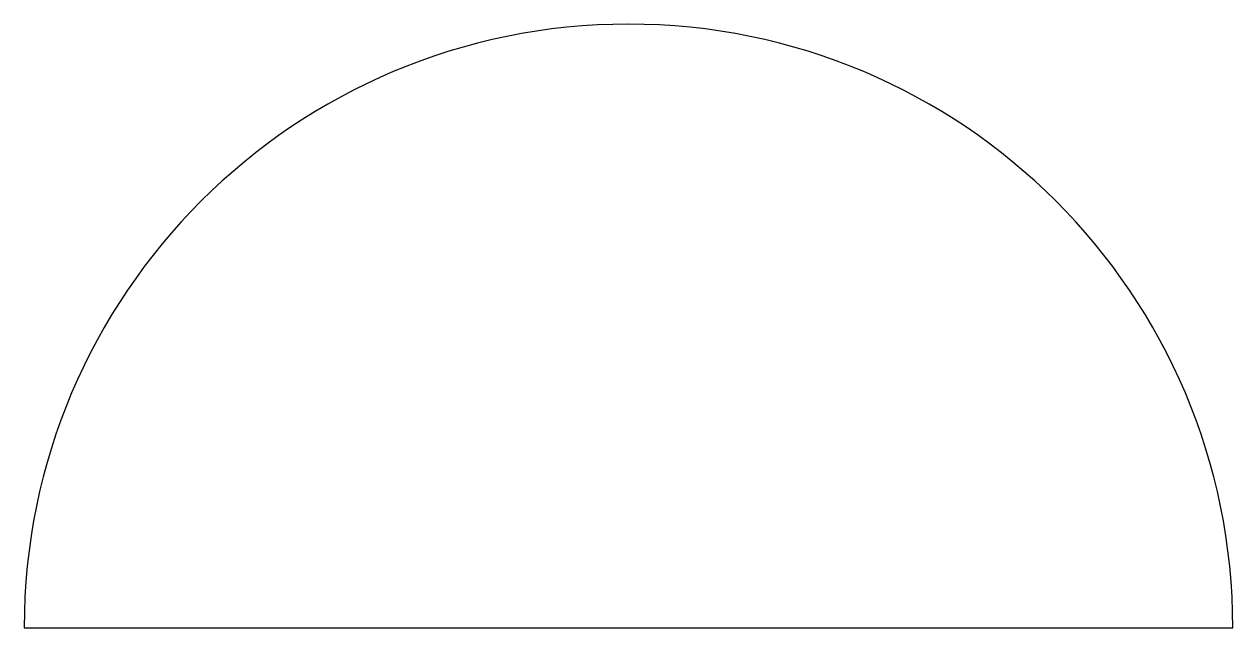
# Model space of a CAD drawing. Header units: millimetres. Extents: x -30 to 30, y 0 to 30.
import ezdxf

# ---------------------------------------------------------------- set-up
doc = ezdxf.new("R2010")
doc.units = ezdxf.units.MM

msp = doc.modelspace()

# ---------------------------------------------------------------- linework, layer by layer
msp.add_line((-30, 0), (30, 0))
msp.add_arc((0, 0), 30, 0, 180)

doc.saveas('drawing.dxf')
